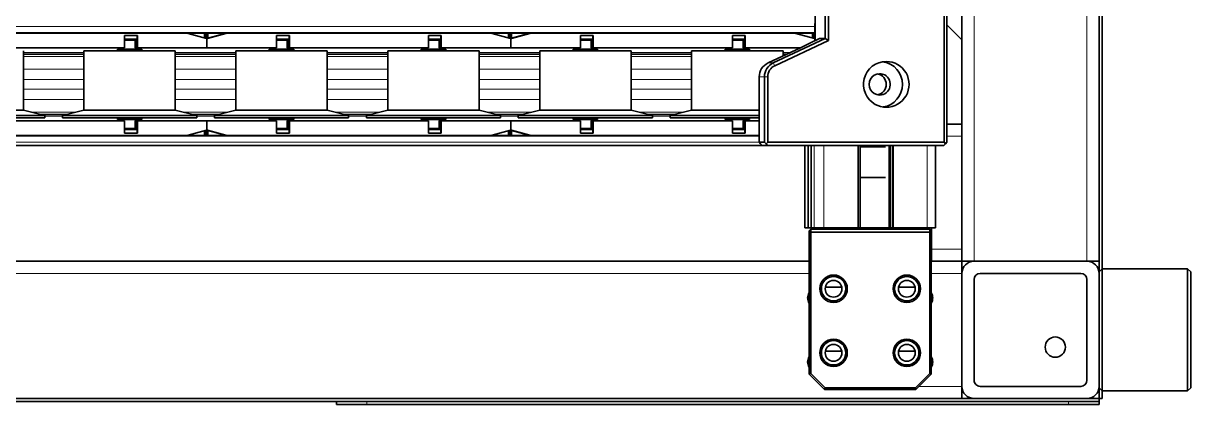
# Model space of a CAD drawing. Header units: inches. Extents: x 185496 to 352137, y 107182 to 179410.
# Drawn here: x 238145.2 to 238527.8, y 166912.8 to 167037.8 of the extents above; entities that cross this region are included whole.
import ezdxf

# ---------------------------------------------------------------- set-up
doc = ezdxf.new("R2010")
doc.units = ezdxf.units.IN
doc.header["$MEASUREMENT"] = 0

# ---------------------------------------------------------------- blocks, each defined once
blk = doc.blocks.new('liaojia')
at = {"color": 7, "lineweight": 35, "ltscale": 0.003536}
for p, q in [((800143.77, -279324.72), (800144.77, -279323.72)), ((800183.77, -279324.72), (800182.77, -279323.72)), ((800143.77, -279352.72), (800144.77, -279353.72)), ((800183.77, -279352.72), (800182.77, -279353.72))]:
    blk.add_line(p, q, dxfattribs=at)
at = {"color": 7, "lineweight": 35, "ltscale": 0.1}
for p, q in [((800183.77, -279324.72), (800143.77, -279324.72)), ((800183.77, -279352.72), (800143.77, -279352.72))]:
    blk.add_line(p, q, dxfattribs=at)
at = {"color": 7, "lineweight": 35, "ltscale": 0.07}
for p, q in [((800143.77, -279352.72), (800143.77, -279324.72)), ((800183.77, -279352.72), (800183.77, -279324.72))]:
    blk.add_line(p, q, dxfattribs=at)
at = {"color": 7, "lineweight": 35, "ltscale": 0.095}
blk.add_line((800182.77, -279323.72), (800144.77, -279323.72), dxfattribs=at)
at = {"color": 7, "lineweight": 35}
for p, q in [((800143.78, -279352.72), (799128.77, -279352.72)), ((800141.27, -279353.72), (799131.27, -279353.72)), ((800186.27, -280753.72), (800186.27, -279353.72)), ((800187.27, -280753.72), (800187.27, -279353.72)), ((800188.27, -279593.72), (800188.27, -279363.72)), ((800141.27, -279398.72), (799131.27, -279398.72)), ((800186.27, -280708.72), (800186.27, -279398.72)), ((800066.47, -279446.92), (800066.47, -280642.36)), ((800141.27, -280708.72), (800141.27, -279448.77)), ((800103.27, -279464.13), (800103.27, -280642.43))]:
    blk.add_line(p, q, dxfattribs=at)
at = {"color": 7, "lineweight": 35, "ltscale": 0.01}
for p, q in [((800141.27, -279353.72), (800141.27, -279357.72)), ((800141.27, -279394.72), (800141.27, -279398.72)), ((800145.27, -279398.72), (800141.27, -279398.72)), ((800186.27, -279398.72), (800182.27, -279398.72))]:
    blk.add_line(p, q, dxfattribs=at)
at = {"color": 7, "lineweight": 35, "ltscale": 0.008749}
for p, q in [((800144.77, -279353.72), (800141.28, -279353.72)), ((800186.27, -279353.72), (800182.77, -279353.72))]:
    blk.add_line(p, q, dxfattribs=at)
at = {"color": 7, "lineweight": 35, "ltscale": 0.001221}
for p, q in [((800145.26, -279353.72), (800144.77, -279353.72)), ((800182.77, -279353.72), (800182.29, -279353.72))]:
    blk.add_line(p, q, dxfattribs=at)
at = {"color": 7, "lineweight": 35, "ltscale": 0.0925}
for p, q in [((800145.27, -279353.72), (800182.27, -279353.72)), ((800141.27, -279357.72), (800141.27, -279394.72)), ((800141.27, -279394.72), (800141.27, -279357.72)), ((800186.27, -279357.72), (800186.27, -279394.72)), ((800182.27, -279398.72), (800145.27, -279398.72)), ((800182.27, -279398.72), (800145.27, -279398.72))]:
    blk.add_line(p, q, dxfattribs=at)
at = {"color": 7, "lineweight": 35, "ltscale": 0.00625}
for p, q in [((800186.27, -279352.72), (800183.77, -279352.72)), ((800071.27, -279470.4), (800068.77, -279470.4)), ((800097.77, -279470.4), (800095.27, -279470.4)), ((800071.27, -279520.21), (800068.77, -279520.21)), ((800097.77, -279520.21), (800095.27, -279520.21)), ((800071.27, -279570.02), (800068.77, -279570.02)), ((800097.77, -279570.02), (800095.27, -279570.02)), ((800071.27, -279619.83), (800068.77, -279619.83)), ((800097.77, -279619.83), (800095.27, -279619.83)), ((800071.27, -279669.64), (800068.77, -279669.64)), ((800097.77, -279669.64), (800095.27, -279669.64))]:
    blk.add_line(p, q, dxfattribs=at)
at = {"color": 7, "lineweight": 35, "ltscale": 0.0025}
for p, q in [((800186.27, -279352.72), (800186.27, -279353.72)), ((800186.27, -279353.72), (800187.27, -279353.72)), ((800187.27, -279353.72), (800188.27, -279353.72)), ((800130.77, -279409.27), (800131.77, -279409.27)), ((800130.77, -279448.27), (800131.77, -279448.27)), ((800187.27, -279603.72), (800188.27, -279603.72))]:
    blk.add_line(p, q, dxfattribs=at)
at = {"color": 7, "lineweight": 35, "ltscale": 0.025}
for p, q in [((800188.27, -279353.72), (800188.27, -279363.72)), ((800188.27, -279593.72), (800188.27, -279603.72))]:
    blk.add_line(p, q, dxfattribs=at)
at = {"color": 7, "lineweight": 13}
for p, q in [((800141.27, -279357.72), (799131.27, -279357.72)), ((800141.27, -279394.72), (799131.27, -279394.72)), ((800064.27, -279446.91), (800064.27, -280642.34)), ((800066.27, -279446.91), (800066.27, -280642.34)), ((800145.27, -280708.72), (800145.27, -279448.77)), ((800100.27, -279465.13), (800100.27, -280642.34)), ((800102.27, -279465.13), (800102.27, -280642.34))]:
    blk.add_line(p, q, dxfattribs=at)
at = {"color": 7, "lineweight": 35, "ltscale": 0.000317383}
blk.add_line((800141.4, -279356.72), (800141.27, -279356.72), dxfattribs=at)
at = {"color": 7, "lineweight": 35, "ltscale": 0.0825}
for p, q in [((800147.27, -279357.72), (800180.27, -279357.72)), ((800145.27, -279392.72), (800145.27, -279359.72)), ((800182.27, -279359.72), (800182.27, -279392.72)), ((800180.27, -279394.72), (800147.27, -279394.72))]:
    blk.add_line(p, q, dxfattribs=at)
at = {"color": 7, "lineweight": 35, "ltscale": 0.002228}
blk.add_line((800181.97, -279358.66), (800181.34, -279358.03), dxfattribs=at)
at = {"color": 7, "lineweight": 13, "ltscale": 0.0025}
for p, q in [((800187.27, -279363.72), (800188.27, -279363.72)), ((800187.27, -279593.72), (800188.27, -279593.72))]:
    blk.add_line(p, q, dxfattribs=at)
at = {"color": 7, "lineweight": 35, "ltscale": 0.017439}
blk.add_line((800068.7, -279398.72), (800063.77, -279403.66), dxfattribs=at)
at = {"color": 7, "lineweight": 35, "ltscale": 0.012331}
blk.add_line((800096.27, -279403.66), (800096.27, -279398.72), dxfattribs=at)
at = {"color": 7, "lineweight": 13, "ltscale": 0.012331}
blk.add_line((800100.27, -279403.66), (800100.27, -279398.72), dxfattribs=at)
at = {"color": 7, "lineweight": 13, "ltscale": 0.025}
blk.add_line((800137.27, -279408.72), (800137.27, -279398.72), dxfattribs=at)
at = {"color": 7, "lineweight": 35, "ltscale": 0.025106}
blk.add_line((800141.27, -279408.77), (800141.27, -279398.72), dxfattribs=at)
at = {"color": 7, "lineweight": 13, "ltscale": 0.025106}
blk.add_line((800145.27, -279408.77), (800145.27, -279398.72), dxfattribs=at)
at = {"color": 7, "lineweight": 13, "ltscale": 0.035106}
blk.add_line((800182.27, -279412.77), (800182.27, -279398.72), dxfattribs=at)
at = {"color": 7, "lineweight": 35, "ltscale": 0.000317001}
blk.add_line((800183.27, -279398.72), (800183.27, -279398.6), dxfattribs=at)
at = {"color": 7, "lineweight": 35, "ltscale": 0.195}
for p, q in [((800102.27, -279403.66), (800024.27, -279403.66)), ((800102.27, -279404.57), (800024.27, -279404.57))]:
    blk.add_line(p, q, dxfattribs=at)
at = {"color": 7, "lineweight": 35, "ltscale": 0.001689}
for p, q in [((800102.77, -279404.11), (800102.27, -279403.66)), ((800102.77, -279404.11), (800102.27, -279404.57)), ((800102.77, -279464.67), (800102.27, -279465.13)), ((800102.77, -279462.89), (800103.27, -279462.43))]:
    blk.add_line(p, q, dxfattribs=at)
at = {"color": 7, "lineweight": 35, "ltscale": 0.144448}
for p, q in [((800102.27, -279462.35), (800102.27, -279404.57)), ((800103.27, -279462.43), (800103.27, -279404.65))]:
    blk.add_line(p, q, dxfattribs=at)
at = {"color": 7, "lineweight": 35, "ltscale": 0.001843}
for p, q in [((800102.77, -279404.11), (800103.27, -279404.65)), ((800102.77, -279462.89), (800102.27, -279462.35)), ((800102.77, -279462.89), (800102.27, -279463.43)), ((800102.77, -279464.67), (800103.27, -279464.13))]:
    blk.add_line(p, q, dxfattribs=at)
at = {"color": 7, "lineweight": 35, "ltscale": 0.0675}
for p, q in [((800103.27, -279407.31), (800130.27, -279407.31)), ((800130.27, -279421.2), (800103.27, -279421.2)), ((800130.27, -279421.33), (800103.27, -279421.33)), ((800130.27, -279422.13), (800103.27, -279422.13)), ((800130.27, -279422.52), (800103.27, -279422.52)), ((800130.27, -279432.09), (800103.27, -279432.09)), ((800130.27, -279432.76), (800103.27, -279432.76)), ((800130.27, -279448.14), (800103.27, -279448.14)), ((800130.27, -279449.15), (800103.27, -279449.15)), ((800103.27, -279450.14), (800130.27, -279450.14))]:
    blk.add_line(p, q, dxfattribs=at)
at = {"color": 7, "lineweight": 35, "ltscale": 0.006846}
blk.add_line((800130.27, -279410.05), (800130.27, -279407.31), dxfattribs=at)
at = {"color": 7, "lineweight": 13, "ltscale": 0.0675}
for p, q in [((800130.27, -279410.05), (800103.27, -279410.05)), ((800130.27, -279443.92), (800103.27, -279443.92)), ((800130.27, -279447.17), (800103.27, -279447.17)), ((800130.27, -279450.13), (800103.27, -279450.13))]:
    blk.add_line(p, q, dxfattribs=at)
at = {"color": 7, "lineweight": 35, "ltscale": 0.027503}
blk.add_line((800141.28, -279408.72), (800130.27, -279408.72), dxfattribs=at)
at = {"color": 7, "lineweight": 35, "ltscale": 0.027893}
for p, q in [((800130.27, -279421.2), (800130.27, -279410.05)), ((800130.27, -279443.92), (800130.27, -279432.76))]:
    blk.add_line(p, q, dxfattribs=at)
at = {"color": 7, "lineweight": 35, "ltscale": 0.00125}
for p, q in [((800130.78, -279410.72), (800130.28, -279410.72)), ((800072.27, -279468.29), (800071.77, -279468.29)), ((800094.77, -279468.29), (800094.27, -279468.29)), ((800071.77, -279470.29), (800071.27, -279470.29)), ((800095.27, -279470.29), (800094.77, -279470.29)), ((800071.77, -279474.29), (800071.27, -279474.29)), ((800072.27, -279476.29), (800071.77, -279476.29)), ((800094.77, -279476.29), (800094.27, -279476.29)), ((800095.27, -279474.29), (800094.77, -279474.29)), ((800072.27, -279518.1), (800071.77, -279518.1)), ((800094.77, -279518.1), (800094.27, -279518.1)), ((800071.77, -279520.1), (800071.27, -279520.1)), ((800095.27, -279520.1), (800094.77, -279520.1)), ((800071.77, -279524.1), (800071.27, -279524.1)), ((800072.27, -279526.1), (800071.77, -279526.1)), ((800094.77, -279526.1), (800094.27, -279526.1)), ((800095.27, -279524.1), (800094.77, -279524.1)), ((800072.27, -279567.91), (800071.77, -279567.91)), ((800094.77, -279567.91), (800094.27, -279567.91)), ((800071.77, -279569.91), (800071.27, -279569.91)), ((800095.27, -279569.91), (800094.77, -279569.91)), ((800071.77, -279573.91), (800071.27, -279573.91)), ((800095.27, -279573.91), (800094.77, -279573.91)), ((800072.27, -279575.91), (800071.77, -279575.91)), ((800094.77, -279575.91), (800094.27, -279575.91)), ((800072.27, -279617.72), (800071.77, -279617.72)), ((800094.77, -279617.72), (800094.27, -279617.72)), ((800071.77, -279619.72), (800071.27, -279619.72)), ((800095.27, -279619.72), (800094.77, -279619.72)), ((800071.77, -279623.72), (800071.27, -279623.72)), ((800095.27, -279623.72), (800094.77, -279623.72)), ((800072.27, -279625.72), (800071.77, -279625.72)), ((800094.77, -279625.72), (800094.27, -279625.72)), ((800072.27, -279667.53), (800071.77, -279667.53)), ((800094.77, -279667.53), (800094.27, -279667.53)), ((800071.77, -279669.53), (800071.27, -279669.53)), ((800095.27, -279669.53), (800094.77, -279669.53)), ((800071.77, -279673.53), (800071.27, -279673.53)), ((800095.27, -279673.53), (800094.77, -279673.53)), ((800072.27, -279675.53), (800071.77, -279675.53)), ((800094.77, -279675.53), (800094.27, -279675.53))]:
    blk.add_line(p, q, dxfattribs=at)
at = {"color": 7, "lineweight": 35, "ltscale": 0.001768}
for p, q in [((800131.27, -279408.77), (800130.77, -279409.27)), ((800131.27, -279408.77), (800131.98, -279408.77)), ((800131.27, -279448.77), (800130.77, -279448.27)), ((800131.27, -279448.77), (800131.98, -279448.77))]:
    blk.add_line(p, q, dxfattribs=at)
at = {"color": 7, "lineweight": 35, "ltscale": 0.0975}
for p, q in [((800130.77, -279409.27), (800130.77, -279448.27)), ((800131.77, -279409.27), (800131.77, -279448.27))]:
    blk.add_line(p, q, dxfattribs=at)
at = {"color": 7, "lineweight": 35, "ltscale": 0.001353}
for p, q in [((800131.98, -279408.77), (800131.77, -279409.27)), ((800178.27, -279408.77), (800178.07, -279409.27)), ((800183.27, -279413.77), (800182.77, -279413.97)), ((800183.27, -279443.77), (800182.77, -279443.56)), ((800131.98, -279448.77), (800131.77, -279448.27)), ((800178.27, -279448.77), (800178.07, -279448.27))]:
    blk.add_line(p, q, dxfattribs=at)
at = {"color": 7, "lineweight": 35, "ltscale": 0.115732}
for p, q in [((800131.77, -279409.27), (800178.07, -279409.27)), ((800131.98, -279408.77), (800178.27, -279408.77)), ((800131.77, -279448.27), (800178.07, -279448.27)), ((800131.98, -279448.77), (800178.27, -279448.77))]:
    blk.add_line(p, q, dxfattribs=at)
at = {"color": 7, "lineweight": 35, "ltscale": 0.016642}
for p, q in [((800182.77, -279413.97), (800178.07, -279409.27)), ((800178.07, -279448.27), (800182.77, -279443.56))]:
    blk.add_line(p, q, dxfattribs=at)
at = {"color": 7, "lineweight": 35, "ltscale": 0.017678}
for p, q in [((800183.27, -279413.77), (800178.27, -279408.77)), ((800178.27, -279448.77), (800183.27, -279443.77))]:
    blk.add_line(p, q, dxfattribs=at)
at = {"color": 7, "lineweight": 35, "ltscale": 0.013521}
for p, q in [((800149.77, -279419.47), (800149.77, -279414.06)), ((800170.77, -279419.47), (800170.77, -279414.06)), ((800149.77, -279443.47), (800149.77, -279438.06)), ((800170.77, -279443.47), (800170.77, -279438.06))]:
    blk.add_line(p, q, dxfattribs=at)
at = {"color": 7, "lineweight": 35, "ltscale": 0.073964}
blk.add_line((800182.77, -279413.97), (800182.77, -279443.56), dxfattribs=at)
at = {"color": 7, "lineweight": 35, "ltscale": 0.075}
blk.add_line((800183.27, -279413.77), (800183.27, -279443.77), dxfattribs=at)
at = {"color": 7, "lineweight": 35, "ltscale": 0.00032692}
blk.add_line((800130.27, -279421.33), (800130.27, -279421.2), dxfattribs=at)
at = {"color": 7, "lineweight": 35, "ltscale": 0.001992}
blk.add_line((800130.27, -279422.13), (800130.27, -279421.33), dxfattribs=at)
at = {"color": 7, "lineweight": 35, "ltscale": 0.000980377}
blk.add_line((800130.27, -279422.52), (800130.27, -279422.13), dxfattribs=at)
at = {"color": 7, "lineweight": 35, "ltscale": 0.023925}
blk.add_line((800130.27, -279432.09), (800130.27, -279422.52), dxfattribs=at)
at = {"color": 7, "lineweight": 35, "ltscale": 0.020783}
for p, q in [((800103.77, -279423.78), (800103.77, -279432.09)), ((800113.77, -279423.78), (800113.77, -279432.09))]:
    blk.add_line(p, q, dxfattribs=at)
at = {"color": 7, "lineweight": 35, "ltscale": 0.001665}
blk.add_line((800130.27, -279432.76), (800130.27, -279432.09), dxfattribs=at)
at = {"color": 7, "lineweight": 35, "ltscale": 0.111592}
blk.add_line((800024.27, -279442.42), (800068.91, -279442.42), dxfattribs=at)
at = {"color": 7, "lineweight": 35, "ltscale": 0.11}
blk.add_line((800024.27, -279443.51), (800068.27, -279443.51), dxfattribs=at)
at = {"color": 7, "lineweight": 35, "ltscale": 0.003142}
blk.add_line((800068.27, -279443.51), (800068.91, -279442.42), dxfattribs=at)
at = {"color": 7, "lineweight": 35, "ltscale": 0.004749}
blk.add_line((800068.27, -279445.41), (800068.27, -279443.51), dxfattribs=at)
at = {"color": 7, "lineweight": 35, "ltscale": 0.047058}
blk.add_line((800068.27, -279443.51), (800076.25, -279460.55), dxfattribs=at)
at = {"color": 7, "lineweight": 35, "ltscale": 0.048646}
blk.add_line((800068.91, -279442.42), (800077.16, -279460.05), dxfattribs=at)
at = {"color": 7, "lineweight": 35, "ltscale": 0.008125}
blk.add_line((800130.27, -279447.17), (800130.27, -279443.92), dxfattribs=at)
at = {"color": 7, "lineweight": 35, "ltscale": 0.111776}
blk.add_line((800024.27, -279446.82), (800068.98, -279446.82), dxfattribs=at)
at = {"color": 7, "lineweight": 35, "ltscale": 0.005}
blk.add_line((800064.27, -279446.91), (800066.27, -279446.91), dxfattribs=at)
at = {"color": 7, "lineweight": 13, "ltscale": 0.004327}
blk.add_line((800068.21, -279447.17), (800066.47, -279447.17), dxfattribs=at)
at = {"color": 7, "lineweight": 35, "ltscale": 0.000635622}
for p, q in [((800066.47, -279447.92), (800066.54, -279447.68)), ((800066.54, -279546.3), (800066.47, -279546.06)), ((800100.07, -279546.06), (800100.01, -279546.3)), ((800066.47, -279647.16), (800066.54, -279646.92)), ((800100.07, -279645.68), (800100.01, -279645.92)), ((800100.01, -279646.92), (800100.07, -279647.16))]:
    blk.add_line(p, q, dxfattribs=at)
at = {"color": 7, "lineweight": 35, "ltscale": 3.0899e-05}
blk.add_line((800066.47, -279447.88), (800066.49, -279447.88), dxfattribs=at)
at = {"color": 7, "lineweight": 35, "ltscale": 0.003818}
for p, q in [((800068.07, -279447.68), (800066.54, -279447.68)), ((800068.07, -279547.3), (800066.54, -279547.3)), ((800100.01, -279547.3), (800098.48, -279547.3)), ((800068.07, -279646.92), (800066.54, -279646.92)), ((800100.01, -279646.92), (800098.48, -279646.92))]:
    blk.add_line(p, q, dxfattribs=at)
at = {"color": 7, "lineweight": 35, "ltscale": 0.015631}
for p, q in [((800068.23, -279447.06), (800066.61, -279453.1)), ((800066.61, -279540.34), (800068.23, -279546.38)), ((800098.31, -279546.38), (800099.94, -279540.34)), ((800068.23, -279546.68), (800066.61, -279552.71)), ((800099.94, -279552.71), (800098.31, -279546.68)), ((800066.61, -279639.96), (800068.23, -279646)), ((800098.31, -279646), (800099.94, -279639.96))]:
    blk.add_line(p, q, dxfattribs=at)
at = {"color": 7, "lineweight": 35, "ltscale": 0.000567335}
blk.add_line((800066.62, -279447.68), (800066.67, -279447.46), dxfattribs=at)
at = {"color": 7, "lineweight": 35, "ltscale": 0.00363}
for p, q in [((800066.67, -279447.46), (800068.13, -279447.46)), ((800066.67, -279547.08), (800068.13, -279547.08)), ((800068.13, -279547.08), (800066.67, -279547.08)), ((800066.67, -279646.7), (800068.13, -279646.7)), ((800068.13, -279646.7), (800066.67, -279646.7))]:
    blk.add_line(p, q, dxfattribs=at)
at = {"color": 7, "lineweight": 35, "ltscale": 0.001505}
blk.add_line((800069.03, -279446.91), (800068.43, -279446.91), dxfattribs=at)
at = {"color": 7, "lineweight": 35, "ltscale": 0.002441}
for p, q in [((800130.27, -279448.14), (800130.27, -279447.17)), ((800130.27, -279450.13), (800130.27, -279449.15))]:
    blk.add_line(p, q, dxfattribs=at)
at = {"color": 7, "lineweight": 35, "ltscale": 0.002527}
blk.add_line((800130.27, -279449.15), (800130.27, -279448.14), dxfattribs=at)
at = {"color": 7, "lineweight": 35, "ltscale": 0.029397}
blk.add_line((800076.25, -279462.25), (800071.27, -279451.6), dxfattribs=at)
at = {"color": 7, "lineweight": 35, "ltscale": 0.045278}
blk.add_line((800071.27, -279451.61), (800071.27, -279469.72), dxfattribs=at)
at = {"color": 7, "lineweight": 35, "ltscale": 2.86102e-05}
blk.add_line((800130.27, -279450.14), (800130.27, -279450.13), dxfattribs=at)
at = {"color": 7, "lineweight": 35, "ltscale": 0.212965}
for p, q in [((800066.47, -279454.13), (800066.47, -279539.31)), ((800066.47, -279553.75), (800066.47, -279638.93)), ((800100.07, -279638.93), (800100.07, -279553.75)), ((800066.47, -279653.37), (800066.47, -279738.55)), ((800100.07, -279738.55), (800100.07, -279653.37))]:
    blk.add_line(p, q, dxfattribs=at)
at = {"color": 7, "lineweight": 13, "ltscale": 0.00565}
blk.add_line((800072.87, -279455.03), (800072.87, -279457.29), dxfattribs=at)
at = {"color": 7, "lineweight": 35, "ltscale": 0.00298}
blk.add_line((800073.37, -279456.1), (800073.37, -279457.29), dxfattribs=at)
at = {"color": 7, "lineweight": 35, "ltscale": 0.034232}
for p, q in [((800072.27, -279457.29), (800072.27, -279470.98)), ((800072.27, -279507.1), (800072.27, -279520.79)), ((800091.73, -279520.79), (800091.73, -279507.1)), ((800072.27, -279556.91), (800072.27, -279570.6)), ((800091.73, -279570.6), (800091.73, -279556.91)), ((800072.27, -279606.72), (800072.27, -279620.41)), ((800091.73, -279620.41), (800091.73, -279606.72)), ((800072.27, -279656.53), (800072.27, -279670.22)), ((800091.73, -279670.22), (800091.73, -279656.53)), ((800091.73, -279720.03), (800091.73, -279706.34))]:
    blk.add_line(p, q, dxfattribs=at)
at = {"color": 7, "lineweight": 35, "ltscale": 0.004145}
blk.add_line((800073.93, -279457.29), (800072.27, -279457.29), dxfattribs=at)
at = {"color": 7, "lineweight": 13, "ltscale": 0.002597}
blk.add_line((800076.25, -279460.55), (800077.16, -279460.05), dxfattribs=at)
at = {"color": 7, "lineweight": 13, "ltscale": 0.00424}
for p, q in [((800076.25, -279462.25), (800076.25, -279460.55)), ((800080.79, -279465.13), (800080.79, -279463.43))]:
    blk.add_line(p, q, dxfattribs=at)
at = {"color": 7, "lineweight": 13, "ltscale": 0.002708}
blk.add_line((800080.79, -279463.43), (800080.79, -279462.35), dxfattribs=at)
at = {"color": 7, "lineweight": 35, "ltscale": 0.053722}
for p, q in [((800080.79, -279462.35), (800102.27, -279462.35)), ((800080.79, -279463.43), (800102.27, -279463.43)), ((800102.27, -279465.13), (800080.79, -279465.13))]:
    blk.add_line(p, q, dxfattribs=at)
at = {"color": 7, "lineweight": 35, "ltscale": 0.00424}
for p, q in [((800102.27, -279465.13), (800102.27, -279463.43)), ((800103.27, -279464.13), (800103.27, -279462.43))]:
    blk.add_line(p, q, dxfattribs=at)
at = {"color": 7, "lineweight": 35, "ltscale": 0.009128}
for p, q in [((800071.77, -279471.94), (800071.77, -279468.29)), ((800094.77, -279468.29), (800094.77, -279471.94)), ((800071.77, -279518.1), (800071.77, -279521.75)), ((800094.77, -279521.75), (800094.77, -279518.1)), ((800071.77, -279571.56), (800071.77, -279567.91)), ((800094.77, -279567.91), (800094.77, -279571.56))]:
    blk.add_line(p, q, dxfattribs=at)
at = {"color": 7, "lineweight": 35, "ltscale": 0.01464}
blk.add_line((800091.73, -279470.98), (800091.73, -279465.13), dxfattribs=at)
at = {"color": 7, "lineweight": 35, "ltscale": 0.013115}
for p, q in [((800093.47, -279470.37), (800093.47, -279465.13)), ((800094.27, -279470.37), (800094.27, -279465.13))]:
    blk.add_line(p, q, dxfattribs=at)
at = {"color": 7, "lineweight": 35, "ltscale": 0.011491}
blk.add_line((800095.27, -279469.72), (800095.27, -279465.13), dxfattribs=at)
at = {"color": 7, "lineweight": 35, "ltscale": 0.185466}
blk.add_line((800100.07, -279539.31), (800100.07, -279465.13), dxfattribs=at)
at = {"color": 7, "lineweight": 35, "ltscale": 0.01046}
for p, q in [((800067.31, -279473.91), (800067.31, -279469.72)), ((800099.24, -279469.72), (800099.24, -279473.91)), ((800067.31, -279523.72), (800067.31, -279519.53)), ((800099.24, -279519.53), (800099.24, -279523.72)), ((800067.31, -279573.53), (800067.31, -279569.34)), ((800099.24, -279569.34), (800099.24, -279573.53)), ((800067.31, -279623.34), (800067.31, -279619.15)), ((800099.24, -279619.15), (800099.24, -279623.34)), ((800067.31, -279673.15), (800067.31, -279668.96)), ((800099.24, -279668.96), (800099.24, -279673.15))]:
    blk.add_line(p, q, dxfattribs=at)
at = {"color": 7, "lineweight": 35, "ltscale": 0.009914}
for p, q in [((800067.31, -279469.72), (800071.27, -279469.72)), ((800095.27, -279469.72), (800099.24, -279469.72)), ((800071.27, -279473.91), (800067.31, -279473.91)), ((800099.24, -279473.91), (800095.27, -279473.91)), ((800067.31, -279519.53), (800071.27, -279519.53)), ((800095.27, -279519.53), (800099.24, -279519.53)), ((800071.27, -279523.72), (800067.31, -279523.72)), ((800099.24, -279523.72), (800095.27, -279523.72)), ((800067.31, -279569.34), (800071.27, -279569.34)), ((800095.27, -279569.34), (800099.24, -279569.34)), ((800071.27, -279573.53), (800067.31, -279573.53)), ((800099.24, -279573.53), (800095.27, -279573.53)), ((800067.31, -279619.15), (800071.27, -279619.15)), ((800095.27, -279619.15), (800099.24, -279619.15)), ((800071.27, -279623.34), (800067.31, -279623.34)), ((800099.24, -279623.34), (800095.27, -279623.34)), ((800067.31, -279668.96), (800071.27, -279668.96)), ((800095.27, -279668.96), (800099.24, -279668.96)), ((800071.27, -279673.15), (800067.31, -279673.15)), ((800099.24, -279673.15), (800095.27, -279673.15))]:
    blk.add_line(p, q, dxfattribs=at)
at = {"color": 7, "lineweight": 35, "ltscale": 0.002965}
for p, q in [((800068.47, -279469.94), (800067.31, -279469.72)), ((800099.24, -279469.72), (800098.07, -279469.94)), ((800068.47, -279519.75), (800067.31, -279519.53)), ((800099.24, -279519.53), (800098.07, -279519.75)), ((800068.47, -279569.56), (800067.31, -279569.34)), ((800099.24, -279569.34), (800098.07, -279569.56)), ((800068.47, -279619.37), (800067.31, -279619.15)), ((800099.24, -279619.15), (800098.07, -279619.37)), ((800068.47, -279669.18), (800067.31, -279668.96)), ((800099.24, -279668.96), (800098.07, -279669.18))]:
    blk.add_line(p, q, dxfattribs=at)
at = {"color": 7, "lineweight": 35, "ltscale": 0.007}
for p, q in [((800068.47, -279469.94), (800071.27, -279469.94)), ((800095.27, -279469.94), (800098.07, -279469.94)), ((800068.47, -279519.75), (800071.27, -279519.75)), ((800098.07, -279519.75), (800095.27, -279519.75)), ((800068.47, -279569.56), (800071.27, -279569.56)), ((800095.27, -279569.56), (800098.07, -279569.56)), ((800068.47, -279619.37), (800071.27, -279619.37)), ((800098.07, -279619.37), (800095.27, -279619.37)), ((800068.47, -279669.18), (800071.27, -279669.18)), ((800095.27, -279669.18), (800098.07, -279669.18))]:
    blk.add_line(p, q, dxfattribs=at)
at = {"color": 7, "lineweight": 35, "ltscale": 0.009915}
for p, q in [((800068.47, -279469.94), (800068.47, -279473.91)), ((800098.07, -279473.91), (800098.07, -279469.94)), ((800068.47, -279523.72), (800068.47, -279519.75)), ((800098.07, -279519.75), (800098.07, -279523.72)), ((800068.47, -279569.56), (800068.47, -279573.53)), ((800098.07, -279573.53), (800098.07, -279569.56))]:
    blk.add_line(p, q, dxfattribs=at)
at = {"color": 7, "lineweight": 35, "ltscale": 0.000749969}
for p, q in [((800068.77, -279470.4), (800068.47, -279470.4)), ((800097.77, -279470.4), (800098.07, -279470.4)), ((800068.47, -279520.21), (800068.77, -279520.21)), ((800097.77, -279520.21), (800098.07, -279520.21)), ((800068.77, -279570.02), (800068.47, -279570.02)), ((800097.77, -279570.02), (800098.07, -279570.02)), ((800068.47, -279619.83), (800068.77, -279619.83)), ((800097.77, -279619.83), (800098.07, -279619.83)), ((800068.77, -279669.64), (800068.47, -279669.64)), ((800097.77, -279669.64), (800098.07, -279669.64))]:
    blk.add_line(p, q, dxfattribs=at)
at = {"color": 7, "lineweight": 35, "ltscale": 0.004289}
for p, q in [((800068.77, -279472.12), (800068.77, -279470.4)), ((800097.77, -279470.4), (800097.77, -279472.12)), ((800068.77, -279521.93), (800068.77, -279520.21)), ((800097.77, -279520.21), (800097.77, -279521.93)), ((800068.77, -279571.73), (800068.77, -279570.02)), ((800097.77, -279570.02), (800097.77, -279571.73)), ((800068.77, -279621.54), (800068.77, -279619.83)), ((800097.77, -279619.83), (800097.77, -279621.54)), ((800068.77, -279671.35), (800068.77, -279669.64)), ((800097.77, -279669.64), (800097.77, -279671.35))]:
    blk.add_line(p, q, dxfattribs=at)
at = {"color": 7, "lineweight": 35, "ltscale": 0.004478}
for p, q in [((800068.77, -279473.91), (800068.77, -279472.12)), ((800097.77, -279472.12), (800097.77, -279473.91)), ((800068.77, -279523.72), (800068.77, -279521.93)), ((800097.77, -279521.93), (800097.77, -279523.72)), ((800068.77, -279573.53), (800068.77, -279571.73)), ((800097.77, -279571.73), (800097.77, -279573.53)), ((800068.77, -279623.34), (800068.77, -279621.54)), ((800097.77, -279621.54), (800097.77, -279623.34)), ((800068.77, -279673.15), (800068.77, -279671.35)), ((800097.77, -279671.35), (800097.77, -279673.15))]:
    blk.add_line(p, q, dxfattribs=at)
at = {"color": 7, "lineweight": 35, "ltscale": 0.00055542}
for p, q in [((800071.27, -279469.72), (800071.27, -279469.94)), ((800095.27, -279469.94), (800095.27, -279469.72)), ((800071.27, -279519.53), (800071.27, -279519.75)), ((800095.27, -279519.75), (800095.27, -279519.53)), ((800071.27, -279569.34), (800071.27, -279569.56)), ((800095.27, -279569.56), (800095.27, -279569.34)), ((800071.27, -279619.15), (800071.27, -279619.37)), ((800095.27, -279619.37), (800095.27, -279619.15)), ((800071.27, -279668.96), (800071.27, -279669.18)), ((800095.27, -279669.18), (800095.27, -279668.96))]:
    blk.add_line(p, q, dxfattribs=at)
at = {"color": 7, "lineweight": 35, "ltscale": 0.001138}
for p, q in [((800071.27, -279469.94), (800071.27, -279470.4)), ((800095.27, -279470.4), (800095.27, -279469.94)), ((800071.27, -279519.75), (800071.27, -279520.21)), ((800095.27, -279520.21), (800095.27, -279519.75)), ((800071.27, -279569.56), (800071.27, -279570.02)), ((800095.27, -279570.02), (800095.27, -279569.56)), ((800071.27, -279619.37), (800071.27, -279619.83)), ((800095.27, -279619.83), (800095.27, -279619.37)), ((800071.27, -279669.18), (800071.27, -279669.64)), ((800095.27, -279669.64), (800095.27, -279669.18))]:
    blk.add_line(p, q, dxfattribs=at)
at = {"color": 7, "lineweight": 35, "ltscale": 0.010872}
for p, q in [((800071.77, -279476.29), (800071.77, -279471.94)), ((800094.77, -279471.94), (800094.77, -279476.29)), ((800071.77, -279521.75), (800071.77, -279526.1)), ((800094.77, -279526.1), (800094.77, -279521.75)), ((800071.77, -279575.91), (800071.77, -279571.56)), ((800094.77, -279571.56), (800094.77, -279575.91)), ((800071.77, -279621.37), (800071.77, -279625.72)), ((800094.77, -279625.72), (800094.77, -279621.37)), ((800071.77, -279675.53), (800071.77, -279671.18)), ((800094.77, -279671.18), (800094.77, -279675.53))]:
    blk.add_line(p, q, dxfattribs=at)
at = {"color": 7, "lineweight": 35, "ltscale": 0.040768}
for p, q in [((800072.27, -279470.98), (800072.27, -279487.29)), ((800091.73, -279487.29), (800091.73, -279470.98)), ((800072.27, -279520.79), (800072.27, -279537.1)), ((800091.73, -279537.1), (800091.73, -279520.79)), ((800072.27, -279570.6), (800072.27, -279586.91)), ((800091.73, -279586.91), (800091.73, -279570.6)), ((800072.27, -279636.72), (800072.27, -279620.41)), ((800091.73, -279636.72), (800091.73, -279620.41)), ((800072.27, -279686.53), (800072.27, -279670.22)), ((800091.73, -279686.53), (800091.73, -279670.22))]:
    blk.add_line(p, q, dxfattribs=at)
at = {"color": 7, "lineweight": 35, "ltscale": 0.059793}
for p, q in [((800093.47, -279494.29), (800093.47, -279470.37)), ((800094.27, -279494.29), (800094.27, -279470.37)), ((800093.47, -279544.1), (800093.47, -279520.18)), ((800094.27, -279544.1), (800094.27, -279520.18)), ((800093.47, -279593.91), (800093.47, -279569.99)), ((800094.27, -279593.91), (800094.27, -279569.99)), ((800093.47, -279643.72), (800093.47, -279619.8)), ((800094.27, -279643.72), (800094.27, -279619.8))]:
    blk.add_line(p, q, dxfattribs=at)
at = {"color": 7, "lineweight": 35, "ltscale": 0.114064}
for p, q in [((800071.27, -279473.91), (800071.27, -279519.53)), ((800095.27, -279519.53), (800095.27, -279473.91)), ((800071.27, -279573.53), (800071.27, -279619.15)), ((800095.27, -279619.15), (800095.27, -279573.53)), ((800071.27, -279673.15), (800071.27, -279718.77)), ((800095.27, -279718.77), (800095.27, -279673.15))]:
    blk.add_line(p, q, dxfattribs=at)
at = {"color": 7, "lineweight": 35, "ltscale": 0.048637}
for p, q in [((800091.73, -279487.29), (800072.27, -279487.29)), ((800091.73, -279507.1), (800072.27, -279507.1)), ((800091.73, -279537.1), (800072.27, -279537.1)), ((800091.73, -279556.91), (800072.27, -279556.91)), ((800091.73, -279586.91), (800072.27, -279586.91)), ((800091.73, -279606.72), (800072.27, -279606.72)), ((800091.73, -279636.72), (800072.27, -279636.72)), ((800091.73, -279656.53), (800072.27, -279656.53)), ((800091.73, -279686.53), (800072.27, -279686.53)), ((800091.73, -279706.34), (800072.27, -279706.34))]:
    blk.add_line(p, q, dxfattribs=at)
at = {"color": 7, "lineweight": 13, "ltscale": 0.049524}
for p, q in [((800072.87, -279487.29), (800072.87, -279507.1)), ((800074.19, -279487.29), (800074.19, -279507.1)), ((800078.31, -279487.29), (800078.31, -279507.1)), ((800081.67, -279487.29), (800081.67, -279507.1)), ((800084.88, -279487.29), (800084.88, -279507.1)), ((800088.24, -279487.29), (800088.24, -279507.1)), ((800072.87, -279537.1), (800072.87, -279556.91)), ((800074.19, -279537.1), (800074.19, -279556.91)), ((800078.31, -279537.1), (800078.31, -279556.91)), ((800081.67, -279537.1), (800081.67, -279556.91)), ((800084.88, -279537.1), (800084.88, -279556.91)), ((800088.24, -279537.1), (800088.24, -279556.91)), ((800072.87, -279586.91), (800072.87, -279606.72)), ((800074.19, -279586.91), (800074.19, -279606.72)), ((800078.31, -279586.91), (800078.31, -279606.72)), ((800081.67, -279586.91), (800081.67, -279606.72)), ((800084.88, -279586.91), (800084.88, -279606.72)), ((800088.24, -279586.91), (800088.24, -279606.72)), ((800072.87, -279636.72), (800072.87, -279656.53)), ((800074.19, -279636.72), (800074.19, -279656.53)), ((800078.31, -279636.72), (800078.31, -279656.53)), ((800081.67, -279636.72), (800081.67, -279656.53)), ((800084.88, -279636.72), (800084.88, -279656.53)), ((800088.24, -279636.72), (800088.24, -279656.53)), ((800072.87, -279686.53), (800072.87, -279706.34)), ((800074.19, -279686.53), (800074.19, -279706.34)), ((800078.31, -279686.53), (800078.31, -279706.34)), ((800081.67, -279686.53), (800081.67, -279706.34)), ((800084.88, -279686.53), (800084.88, -279706.34)), ((800088.24, -279686.53), (800088.24, -279706.34))]:
    blk.add_line(p, q, dxfattribs=at)
at = {"color": 7, "lineweight": 35, "ltscale": 0.049524}
for p, q in [((800073.37, -279487.29), (800073.37, -279507.1)), ((800073.37, -279537.1), (800073.37, -279556.91)), ((800073.37, -279586.91), (800073.37, -279606.72)), ((800073.37, -279636.72), (800073.37, -279656.53)), ((800073.37, -279686.53), (800073.37, -279706.34))]:
    blk.add_line(p, q, dxfattribs=at)
at = {"color": 7, "lineweight": 35, "ltscale": 0.018036}
for p, q in [((800091.73, -279487.29), (800093.47, -279494.29)), ((800091.73, -279507.1), (800093.47, -279500.1)), ((800091.73, -279537.1), (800093.47, -279544.1)), ((800091.73, -279556.91), (800093.47, -279549.91)), ((800091.73, -279586.91), (800093.47, -279593.91)), ((800091.73, -279606.72), (800093.47, -279599.72)), ((800091.73, -279636.72), (800093.47, -279643.72)), ((800091.73, -279656.53), (800093.47, -279649.53)), ((800091.73, -279686.53), (800093.47, -279693.53)), ((800091.73, -279706.34), (800093.47, -279699.34))]:
    blk.add_line(p, q, dxfattribs=at)
at = {"color": 7, "lineweight": 13, "ltscale": 0.036825}
for p, q in [((800092.36, -279489.83), (800092.36, -279504.56)), ((800092.36, -279539.64), (800092.36, -279554.37)), ((800092.36, -279589.45), (800092.36, -279604.18)), ((800092.36, -279639.26), (800092.36, -279653.99)), ((800092.36, -279689.07), (800092.36, -279703.8))]:
    blk.add_line(p, q, dxfattribs=at)
at = {"color": 7, "lineweight": 35, "ltscale": 0.020541}
for p, q in [((800093.17, -279493.09), (800093.17, -279501.3)), ((800093.17, -279542.9), (800093.17, -279551.11)), ((800093.17, -279592.71), (800093.17, -279600.92)), ((800093.17, -279642.52), (800093.17, -279650.73)), ((800093.17, -279692.33), (800093.17, -279700.54))]:
    blk.add_line(p, q, dxfattribs=at)
at = {"color": 7, "lineweight": 35, "ltscale": 0.002}
for p, q in [((800094.27, -279494.29), (800093.47, -279494.29)), ((800094.27, -279500.1), (800093.47, -279500.1)), ((800094.27, -279544.1), (800093.47, -279544.1)), ((800094.27, -279549.91), (800093.47, -279549.91)), ((800094.27, -279593.91), (800093.47, -279593.91)), ((800094.27, -279599.72), (800093.47, -279599.72)), ((800094.27, -279643.72), (800093.47, -279643.72)), ((800094.27, -279649.53), (800093.47, -279649.53)), ((800094.27, -279693.53), (800093.47, -279693.53)), ((800094.27, -279699.34), (800093.47, -279699.34))]:
    blk.add_line(p, q, dxfattribs=at)
at = {"color": 7, "lineweight": 13, "ltscale": 0.014524}
for p, q in [((800093.67, -279494.29), (800093.67, -279500.1)), ((800093.67, -279544.1), (800093.67, -279549.91)), ((800093.67, -279593.91), (800093.67, -279599.72)), ((800093.67, -279643.72), (800093.67, -279649.53)), ((800093.67, -279693.53), (800093.67, -279699.34))]:
    blk.add_line(p, q, dxfattribs=at)
at = {"color": 7, "lineweight": 35, "ltscale": 0.050206}
for p, q in [((800093.47, -279520.18), (800093.47, -279500.1)), ((800094.27, -279520.18), (800094.27, -279500.1)), ((800093.47, -279569.99), (800093.47, -279549.91)), ((800094.27, -279569.99), (800094.27, -279549.91)), ((800093.47, -279619.8), (800093.47, -279599.72)), ((800094.27, -279619.8), (800094.27, -279599.72)), ((800093.47, -279669.61), (800093.47, -279649.53)), ((800094.27, -279669.61), (800094.27, -279649.53)), ((800093.47, -279719.42), (800093.47, -279699.34)), ((800094.27, -279719.42), (800094.27, -279699.34))]:
    blk.add_line(p, q, dxfattribs=at)
at = {"color": 7, "lineweight": 35, "ltscale": 0.057032}
for p, q in [((800071.27, -279523.72), (800071.27, -279546.53)), ((800095.27, -279546.53), (800095.27, -279523.72)), ((800071.27, -279546.53), (800071.27, -279569.34)), ((800095.27, -279569.34), (800095.27, -279546.53)), ((800071.27, -279623.34), (800071.27, -279646.15)), ((800095.27, -279646.15), (800095.27, -279623.34)), ((800071.27, -279646.15), (800071.27, -279668.96)), ((800095.27, -279668.96), (800095.27, -279646.15))]:
    blk.add_line(p, q, dxfattribs=at)
at = {"color": 7, "lineweight": 35, "ltscale": 4.15802e-05}
for p, q in [((800066.47, -279539.31), (800066.47, -279539.33)), ((800066.47, -279638.93), (800066.47, -279638.95))]:
    blk.add_line(p, q, dxfattribs=at)
at = {"color": 7, "lineweight": 13, "ltscale": 0.000675583}
for p, q in [((800066.61, -279540.61), (800066.61, -279540.34)), ((800099.94, -279540.34), (800099.94, -279540.61)), ((800066.61, -279640.23), (800066.61, -279639.96)), ((800099.94, -279639.96), (800099.94, -279640.23))]:
    blk.add_line(p, q, dxfattribs=at)
at = {"color": 7, "lineweight": 35, "ltscale": 0.014723}
for p, q in [((800068.14, -279546.3), (800066.61, -279540.61)), ((800099.94, -279540.61), (800098.41, -279546.3)), ((800068.14, -279645.92), (800066.61, -279640.23)), ((800099.94, -279640.23), (800098.41, -279645.92))]:
    blk.add_line(p, q, dxfattribs=at)
at = {"color": 7, "lineweight": 35, "ltscale": 0.000675583}
for p, q in [((800100.07, -279539.58), (800100.07, -279539.31)), ((800100.07, -279639.2), (800100.07, -279638.93))]:
    blk.add_line(p, q, dxfattribs=at)
at = {"color": 7, "lineweight": 35, "ltscale": 0.036052}
for p, q in [((800100.07, -279539.32), (800100.07, -279553.75)), ((800100.07, -279638.94), (800100.07, -279653.37))]:
    blk.add_line(p, q, dxfattribs=at)
at = {"color": 7, "lineweight": 35, "ltscale": 0.001135}
for p, q in [((800066.47, -279546.62), (800066.6, -279547.06)), ((800099.95, -279547.06), (800100.07, -279546.62)), ((800066.47, -279646.24), (800066.6, -279646.68)), ((800099.95, -279646.68), (800100.07, -279646.24))]:
    blk.add_line(p, q, dxfattribs=at)
at = {"color": 7, "lineweight": 35, "ltscale": 0.000635253}
for p, q in [((800066.47, -279547.54), (800066.54, -279547.3)), ((800100.01, -279547.3), (800100.07, -279547.54)), ((800066.54, -279645.92), (800066.47, -279645.68))]:
    blk.add_line(p, q, dxfattribs=at)
at = {"color": 7, "lineweight": 35, "ltscale": 0.004}
for p, q in [((800066.54, -279546.3), (800068.14, -279546.3)), ((800098.41, -279546.3), (800100.01, -279546.3)), ((800066.54, -279645.92), (800068.14, -279645.92)), ((800098.41, -279645.92), (800100.01, -279645.92))]:
    blk.add_line(p, q, dxfattribs=at)
at = {"color": 7, "lineweight": 35, "ltscale": 0.000697327}
for p, q in [((800066.54, -279546.58), (800066.54, -279546.3)), ((800100.01, -279546.3), (800100.01, -279546.58)), ((800066.54, -279646.2), (800066.54, -279645.92)), ((800100.01, -279645.92), (800100.01, -279646.2))]:
    blk.add_line(p, q, dxfattribs=at)
at = {"color": 7, "lineweight": 35, "ltscale": 0.004222}
for p, q in [((800068.23, -279546.58), (800066.54, -279546.58)), ((800100.01, -279546.58), (800098.32, -279546.58)), ((800068.23, -279646.2), (800066.54, -279646.2)), ((800100.01, -279646.2), (800098.32, -279646.2))]:
    blk.add_line(p, q, dxfattribs=at)
at = {"color": 7, "lineweight": 35, "ltscale": 0.001289}
for p, q in [((800066.67, -279547.08), (800066.54, -279546.58)), ((800100.01, -279546.58), (800099.87, -279547.08)), ((800066.67, -279646.7), (800066.54, -279646.2)), ((800100.01, -279646.2), (800099.87, -279646.7))]:
    blk.add_line(p, q, dxfattribs=at)
at = {"color": 7, "lineweight": 13, "ltscale": 0.000175858}
for p, q in [((800066.6, -279546.99), (800066.6, -279547.06)), ((800099.95, -279546.99), (800099.95, -279547.06))]:
    blk.add_line(p, q, dxfattribs=at)
at = {"color": 7, "lineweight": 35, "ltscale": 0.000494132}
blk.add_line((800066.6, -279546.99), (800066.65, -279547.18), dxfattribs=at)
at = {"color": 7, "lineweight": 35, "ltscale": 0.000567703}
for p, q in [((800066.62, -279547.3), (800066.67, -279547.08)), ((800066.62, -279646.92), (800066.67, -279646.7))]:
    blk.add_line(p, q, dxfattribs=at)
at = {"color": 7, "lineweight": 35, "ltscale": 0.000907396}
for p, q in [((800068.23, -279546.6), (800068.14, -279546.25)), ((800068.23, -279646.22), (800068.14, -279645.87))]:
    blk.add_line(p, q, dxfattribs=at)
at = {"color": 7, "lineweight": 35, "ltscale": 0.000130844}
for p, q in [((800068.14, -279546.3), (800068.14, -279546.25)), ((800098.41, -279546.25), (800098.41, -279546.3)), ((800068.14, -279645.92), (800068.14, -279645.87)), ((800098.41, -279645.87), (800098.41, -279645.92))]:
    blk.add_line(p, q, dxfattribs=at)
at = {"color": 7, "lineweight": 13, "ltscale": 0.000544739}
for p, q in [((800068.23, -279546.38), (800068.23, -279546.6)), ((800098.31, -279546.6), (800098.31, -279546.38)), ((800068.23, -279646), (800068.23, -279646.22)), ((800098.31, -279646.22), (800098.31, -279646))]:
    blk.add_line(p, q, dxfattribs=at)
at = {"color": 7, "lineweight": 35, "ltscale": 0.007116}
for p, q in [((800071.27, -279546.53), (800068.43, -279546.53)), ((800068.43, -279546.53), (800071.27, -279546.53)), ((800071.27, -279646.15), (800068.43, -279646.15)), ((800068.43, -279646.15), (800071.27, -279646.15))]:
    blk.add_line(p, q, dxfattribs=at)
at = {"color": 7, "lineweight": 35, "ltscale": 0.007117}
for p, q in [((800098.12, -279546.53), (800095.27, -279546.53)), ((800095.27, -279546.53), (800098.12, -279546.53)), ((800098.12, -279646.15), (800095.27, -279646.15)), ((800095.27, -279646.15), (800098.12, -279646.15))]:
    blk.add_line(p, q, dxfattribs=at)
at = {"color": 7, "lineweight": 35, "ltscale": 0.000544739}
for p, q in [((800095.27, -279546.75), (800095.27, -279546.53)), ((800095.27, -279646.37), (800095.27, -279646.15))]:
    blk.add_line(p, q, dxfattribs=at)
at = {"color": 7, "lineweight": 35, "ltscale": 0.000827789}
for p, q in [((800095.27, -279547.08), (800095.27, -279546.75)), ((800095.27, -279646.7), (800095.27, -279646.37))]:
    blk.add_line(p, q, dxfattribs=at)
at = {"color": 7, "lineweight": 35, "ltscale": 0.000522995}
for p, q in [((800095.27, -279547.29), (800095.27, -279547.08)), ((800095.27, -279646.91), (800095.27, -279646.7))]:
    blk.add_line(p, q, dxfattribs=at)
at = {"color": 7, "lineweight": 35, "ltscale": 0.000907297}
for p, q in [((800098.41, -279546.25), (800098.31, -279546.6)), ((800098.41, -279645.87), (800098.31, -279646.22))]:
    blk.add_line(p, q, dxfattribs=at)
at = {"color": 7, "lineweight": 35, "ltscale": 0.003631}
for p, q in [((800098.42, -279547.08), (800099.87, -279547.08)), ((800099.87, -279547.08), (800098.42, -279547.08)), ((800098.42, -279646.7), (800099.87, -279646.7)), ((800099.87, -279646.7), (800098.42, -279646.7))]:
    blk.add_line(p, q, dxfattribs=at)
at = {"color": 7, "lineweight": 35, "ltscale": 0.000567604}
for p, q in [((800099.87, -279547.08), (800099.93, -279547.3)), ((800099.87, -279646.7), (800099.93, -279646.92))]:
    blk.add_line(p, q, dxfattribs=at)
at = {"color": 7, "lineweight": 35, "ltscale": 0.000494231}
blk.add_line((800099.9, -279547.18), (800099.95, -279546.99), dxfattribs=at)
at = {"color": 7, "lineweight": 35, "ltscale": 0.009129}
for p, q in [((800071.77, -279617.72), (800071.77, -279621.37)), ((800094.77, -279621.37), (800094.77, -279617.72)), ((800071.77, -279671.18), (800071.77, -279667.53)), ((800094.77, -279667.53), (800094.77, -279671.18))]:
    blk.add_line(p, q, dxfattribs=at)
at = {"color": 7, "lineweight": 35, "ltscale": 0.009916}
for p, q in [((800068.47, -279623.34), (800068.47, -279619.37)), ((800098.07, -279619.37), (800098.07, -279623.34)), ((800068.47, -279669.18), (800068.47, -279673.15)), ((800098.07, -279673.15), (800098.07, -279669.18))]:
    blk.add_line(p, q, dxfattribs=at)
at = {"color": 7, "lineweight": 13, "ltscale": 0.000175476}
for p, q in [((800066.6, -279646.61), (800066.6, -279646.68)), ((800099.95, -279646.61), (800099.95, -279646.68))]:
    blk.add_line(p, q, dxfattribs=at)
at = {"color": 7, "lineweight": 35, "ltscale": 0.000493763}
blk.add_line((800066.6, -279646.61), (800066.65, -279646.8), dxfattribs=at)
at = {"color": 7, "lineweight": 35, "ltscale": 0.01563}
for p, q in [((800068.23, -279646.3), (800066.61, -279652.33)), ((800099.94, -279652.33), (800098.31, -279646.3))]:
    blk.add_line(p, q, dxfattribs=at)
at = {"color": 7, "lineweight": 35, "ltscale": 0.000493862}
blk.add_line((800099.9, -279646.8), (800099.95, -279646.61), dxfattribs=at)
at = {"color": 7, "lineweight": 35, "ltscale": 0.059794}
for p, q in [((800093.47, -279693.53), (800093.47, -279669.61)), ((800094.27, -279693.53), (800094.27, -279669.61))]:
    blk.add_line(p, q, dxfattribs=at)
at = {"color": 7, "lineweight": 35}
blk.add_lwpolyline([(800068.27, -279445.41), (800069.8, -279448.5), (800071.27, -279451.6)], dxfattribs=at)
for centre, radius in [((800169.4, -279368.1), 3.32), ((800150.27, -279416.77), 4.5), ((800150.27, -279416.77), 4), ((800150.27, -279416.77), 2.75), ((800171.27, -279416.77), 4.5), ((800171.27, -279416.77), 4), ((800171.27, -279416.77), 2.75), ((800150.27, -279440.77), 4.5), ((800150.27, -279440.77), 4), ((800150.27, -279440.77), 2.75), ((800171.27, -279440.77), 4.5), ((800171.27, -279440.77), 4), ((800171.27, -279440.77), 2.75)]:
    blk.add_circle(centre, radius, dxfattribs=at)
for centre, radius, start, end in [((800145.27, -279357.72), 4, 90, 180), ((800182.27, -279357.72), 4, 0, 90), ((800147.27, -279359.72), 2, 90, 180), ((800180.27, -279359.72), 2, 0, 90), ((800145.27, -279394.72), 4, 180, 270), ((800147.27, -279392.72), 2, 180, 270), ((800180.27, -279392.72), 2, 270, 0), ((800182.27, -279394.72), 4, 270, 0), ((800100.27, -279394.72), 4, 269.291, 270), ((800137.27, -279394.72), 4, 270, 270.7002), ((800153.27, -279411.77), 3.5, 58.9974, 121.0026), ((800174.27, -279411.77), 3.5, 58.9974, 121.0026), ((800153.27, -279445.77), 3.5, 238.9971, 301.0029), ((800174.27, -279445.77), 3.5, 238.9971, 301.0029), ((800066.94, -279546.97), 0.361, 195.3089, 213.3427), ((800099.61, -279546.97), 0.361, 326.6609, 344.6887), ((800066.94, -279646.59), 0.361, 195.3112, 213.3397), ((800099.61, -279646.59), 0.361, 326.6609, 344.6887)]:
    blk.add_arc(centre, radius, start, end, dxfattribs=at)
for centre, major_axis, ratio, start_param, end_param in [((800083.27, -279423.5), (7.5, 0), 0.996195, 6.283156, 9.424749), ((800083.27, -279425.67), (-7.5, 0), 0.996195, 3.287917, 6.136844), ((800083.27, -279425.67), (-3.5, 0), 0.996195, 3.141564, 5.783185), ((800083.27, -279423.5), (7.5, 0), 0.996195, 3.141564, 5.783185), ((800083.27, -279425.67), (-3.5, 0), 0.996195, 5.783185, 6.283156), ((800083.27, -279425.67), (-3.5, 0), 0.996195, 6.283156, 9.424749), ((800083.27, -279426.98), (3.5, 0), 0.996195, 0.188579, 2.952999), ((800083.27, -279423.5), (7.5, 0), 0.996195, 5.783185, 6.283156), ((800064.27, -279446.99), (1, 0), 0.087156, 1.570796, 3.141593), ((800066.27, -279446.92), (0.2, 0), 0.087156, 6.283185, 7.853982), ((800068.43, -279447.11), (-0.2, 0), 0.996195, 4.712389, 6.021386), ((800070.47, -279454.13), (-4, 0), 0.996195, 6.021386, 6.283185), ((800080.79, -279458.45), (5, 0), 0.996195, 3.577925, 4.712389), ((800080.79, -279458.36), (4, 0), 0.996195, 3.577925, 4.712389), ((800080.79, -279460.15), (5, 0), 0.996195, 3.577925, 4.712389), ((800070.47, -279539.31), (-4, 0), 0.996195, 6.283185, 6.544985), ((800070.47, -279539.58), (4, 0), 0.996195, 3.141593, 3.403392), ((800096.07, -279539.31), (-4, 0), 0.996195, 2.879793, 3.141593), ((800096.07, -279539.58), (-4, 0), 0.996195, 2.879793, 3.141593), ((800068.43, -279546.33), (-0.2, 0), 0.996195, 0.261799, 1.570796), ((800068.43, -279546.73), (-0.2, 0), 0.996195, 4.712389, 6.021386), ((800068.43, -279546.55), (0.2, 0), 0.996195, 3.403392, 3.611908), ((800098.12, -279546.33), (-0.2, 0), 0.996195, 1.570796, 2.879793), ((800098.12, -279546.73), (-0.2, 0), 0.996195, 3.403392, 4.712389), ((800098.12, -279546.55), (0.2, 0), 0.996195, 5.81289, 6.021386), ((800070.47, -279553.75), (-4, 0), 0.996195, 6.021386, 6.283185), ((800096.07, -279553.75), (-4, 0), 0.996195, 3.141593, 3.403392), ((800070.47, -279638.93), (-4, 0), 0.996195, 6.283185, 6.544985), ((800070.47, -279639.2), (4, 0), 0.996195, 3.141593, 3.403392), ((800096.07, -279638.93), (-4, 0), 0.996195, 2.879793, 3.141593), ((800096.07, -279639.2), (-4, 0), 0.996195, 2.879793, 3.141593), ((800068.43, -279645.95), (-0.2, 0), 0.996195, 0.261799, 1.570796), ((800068.43, -279646.35), (-0.2, 0), 0.996195, 4.712389, 6.021386), ((800068.43, -279646.17), (0.2, 0), 0.996195, 3.403392, 3.611908), ((800098.12, -279645.95), (-0.2, 0), 0.996195, 1.570796, 2.879793), ((800098.12, -279646.35), (-0.2, 0), 0.996195, 3.403392, 4.712389), ((800098.12, -279646.17), (0.2, 0), 0.996195, 5.81289, 6.021386), ((800070.47, -279653.37), (-4, 0), 0.996195, 6.021386, 6.283185), ((800096.07, -279653.37), (-4, 0), 0.996195, 3.141593, 3.403392)]:
    blk.add_ellipse(centre, major_axis=major_axis, ratio=ratio, start_param=start_param, end_param=end_param, dxfattribs=at)

msp = doc.modelspace()

# ---------------------------------------------------------------- block references
at = {"color": 30, "rotation": 270}
msp.add_blockref('liaojia', (517851.54, 967101.11, 276290.76), dxfattribs=at)

doc.saveas('drawing.dxf')
